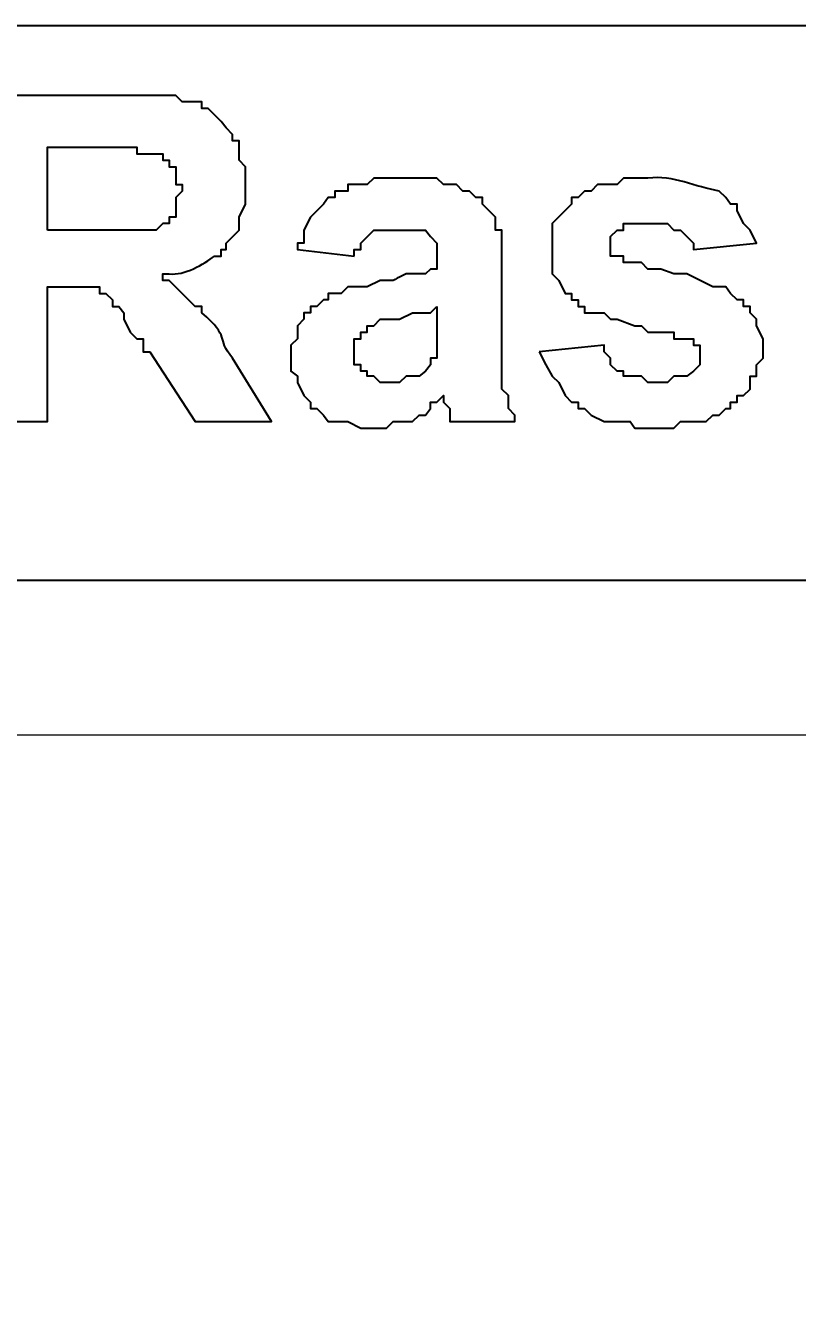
# Model space of a CAD drawing. Header units: millimetres. Extents: x -109 to -14.2, y -107.5 to -24.7.
# Drawn here: x -58.28 to -55.21, y -99.88 to -94.78 of the extents above; entities that cross this region are included whole.
import ezdxf

# ---------------------------------------------------------------- set-up
doc = ezdxf.new("R2010")
doc.units = ezdxf.units.MM
doc.header["$MEASUREMENT"] = 0
doc.layers.add('layer 1', color=7, linetype='Continuous')
doc.styles.get("Standard").update_dxf_attribs({"font": 'Deng.ttf'})
doc.dimstyles.get("Standard").update_dxf_attribs({"dimscale": 20, "dimtxt": 0.18, "dimasz": 0.18, "dimexe": 0.18, "dimexo": 0.0625, "dimgap": 0.09, "dimtad": 0, "dimtih": 1, "dimtoh": 1, "dimdec": 1, "dimzin": 0, "dimdsep": 46, "dimtxsty": 'Standard', "dimcen": 0.09, "dimadec": 0, "dimazin": 0, "dimtfac": 1, "dimtdec": 1, "dimtofl": 0, "dimtmove": 0, "dimatfit": 3, "dimfxl": 1, "dimtolj": 1, "dimtzin": 0, "dimarcsym": 0})

# ---------------------------------------------------------------- blocks, each defined once
blk = doc.blocks.new('*D4')
at = {"color": 0, "lineweight": -2, "transparency": 16777216}
for p, q in [((-87.8141, -96.3616), (-87.8141, -107.5402)), ((-30.8298, -96.3616), (-30.8298, -107.5402)), ((-84.2141, -103.9402), (-65.8407, -103.9402)), ((-34.4298, -103.9402), (-52.8032, -103.9402))]:
    blk.add_line(p, q, dxfattribs=at)
at = {"color": 0, "transparency": 16777216}
for points in [[(-84.2141, -103.3402), (-84.2141, -104.5402), (-87.8141, -103.9402)], [(-34.4298, -103.3402), (-34.4298, -104.5402), (-30.8298, -103.9402)]]:
    blk.add_solid(points, dxfattribs=at)
at = {"layer": 'Defpoints', "color": 0, "transparency": 16777216}
for p in [(-87.8141, -95.1116), (-30.8298, -95.1116), (-30.8298, -103.9402)]:
    blk.add_point(p, dxfattribs=at)
at = {"color": 0, "transparency": 16777216, "insert": (-59.3219, -103.9402), "char_height": 3.6, "attachment_point": 5}
blk.add_mtext('\\A1;57.0', dxfattribs=at)

msp = doc.modelspace()

# ---------------------------------------------------------------- linework, layer by layer
at = {"layer": 'layer 1', "color": 0}
for points, knots in [([(-75.7977, -94.7825), (-75.7977, -94.7825), (-75.7977, -96.9896), (-75.7977, -96.9896), (-75.7977, -96.9896), (-75.7977, -96.9896), (-42.8462, -96.9896), (-42.8462, -96.9896), (-42.8462, -96.9896), (-42.8462, -96.9896), (-42.8462, -94.7825), (-42.8462, -94.7825), (-42.8462, -94.7825), (-42.8462, -94.7825), (-75.7977, -94.7825), (-75.7977, -94.7825)], [0, 0, 0, 0, 0.2, 0.2, 0.2, 0.2, 0.4, 0.4, 0.4, 0.4, 0.6, 0.6, 0.6, 0.6, 1, 1, 1, 1]), ([(-58.4701, -96.3572), (-58.4701, -96.3572), (-58.4701, -95.06), (-58.4701, -95.06), (-58.4701, -95.06), (-58.4701, -95.06), (-57.6828, -95.06), (-57.6828, -95.06), (-57.6828, -95.06), (-57.6828, -95.06), (-57.657, -95.0858), (-57.657, -95.0858), (-57.657, -95.0858), (-57.657, -95.0858), (-57.5795, -95.0858), (-57.5795, -95.0858), (-57.5795, -95.0858), (-57.5795, -95.0858), (-57.5795, -95.1116), (-57.5795, -95.1116), (-57.5795, -95.1116), (-57.5795, -95.1116), (-57.5537, -95.1116), (-57.5537, -95.1116), (-57.5537, -95.1116), (-57.5537, -95.1116), (-57.5021, -95.1633), (-57.5021, -95.1633), (-57.5021, -95.1633), (-57.5021, -95.1633), (-57.4827, -95.1891), (-57.4827, -95.1891), (-57.4827, -95.1891), (-57.4827, -95.1891), (-57.4569, -95.2149), (-57.4569, -95.2149), (-57.4569, -95.2149), (-57.4569, -95.2149), (-57.4569, -95.2407), (-57.4569, -95.2407), (-57.4569, -95.2407), (-57.4569, -95.2407), (-57.4311, -95.2407), (-57.4311, -95.2407), (-57.4311, -95.2407), (-57.4311, -95.2407), (-57.4311, -95.3182), (-57.4311, -95.3182), (-57.4311, -95.3182), (-57.4311, -95.3182), (-57.4053, -95.344), (-57.4053, -95.344), (-57.4053, -95.344), (-57.4053, -95.344), (-57.4053, -95.4924), (-57.4053, -95.4924), (-57.4053, -95.4924), (-57.4053, -95.4924), (-57.4311, -95.544), (-57.4311, -95.544), (-57.4311, -95.544), (-57.4311, -95.544), (-57.4311, -95.5956), (-57.4311, -95.5956), (-57.4311, -95.5956), (-57.4311, -95.5956), (-57.4827, -95.6473), (-57.4827, -95.6473), (-57.4827, -95.6473), (-57.4827, -95.6473), (-57.4827, -95.6731), (-57.4827, -95.6731), (-57.4827, -95.6731), (-57.4827, -95.6731), (-57.5021, -95.6731), (-57.5021, -95.6731), (-57.5021, -95.6731), (-57.5021, -95.6731), (-57.5021, -95.6989), (-57.5021, -95.6989), (-57.5021, -95.6989), (-57.5021, -95.6989), (-57.5279, -95.6989), (-57.5279, -95.6989), (-57.5279, -95.6989), (-57.5714, -95.7311), (-57.6489, -95.7772), (-57.7086, -95.7699), (-57.7086, -95.7699), (-57.7086, -95.7699), (-57.7344, -95.7699), (-57.7344, -95.7699), (-57.7344, -95.7699), (-57.7344, -95.7699), (-57.7344, -95.7957), (-57.7344, -95.7957), (-57.7344, -95.7957), (-57.7344, -95.7957), (-57.7086, -95.7957), (-57.7086, -95.7957), (-57.7086, -95.7957), (-57.7086, -95.7957), (-57.6053, -95.899), (-57.6053, -95.899), (-57.6053, -95.899), (-57.6053, -95.899), (-57.5795, -95.899), (-57.5795, -95.899), (-57.5795, -95.899), (-57.5795, -95.899), (-57.5795, -95.9248), (-57.5795, -95.9248), (-57.5795, -95.9248), (-57.4613, -96.0242), (-57.525, -96.0222), (-57.4569, -96.1055), (-57.4569, -96.1055), (-57.4569, -96.1055), (-57.302, -96.3572), (-57.302, -96.3572), (-57.302, -96.3572), (-57.302, -96.3572), (-57.6053, -96.3572), (-57.6053, -96.3572), (-57.6053, -96.3572), (-57.6053, -96.3572), (-57.786, -96.0797), (-57.786, -96.0797), (-57.786, -96.0797), (-57.786, -96.0797), (-57.8118, -96.0797), (-57.8118, -96.0797), (-57.8118, -96.0797), (-57.8118, -96.0797), (-57.8118, -96.028), (-57.8118, -96.028), (-57.8118, -96.028), (-57.8118, -96.028), (-57.8376, -96.028), (-57.8376, -96.028), (-57.8376, -96.028), (-57.8376, -96.028), (-57.8635, -96.0022), (-57.8635, -96.0022), (-57.8635, -96.0022), (-57.8635, -96.0022), (-57.8893, -95.9506), (-57.8893, -95.9506), (-57.8893, -95.9506), (-57.8893, -95.9506), (-57.8893, -95.9248), (-57.8893, -95.9248), (-57.8893, -95.9248), (-57.8893, -95.9248), (-57.9086, -95.899), (-57.9086, -95.899), (-57.9086, -95.899), (-57.9086, -95.899), (-57.9344, -95.899), (-57.9344, -95.899), (-57.9344, -95.899), (-57.9344, -95.899), (-57.9344, -95.8732), (-57.9344, -95.8732), (-57.9344, -95.8732), (-57.9344, -95.8732), (-57.9603, -95.8473), (-57.9603, -95.8473), (-57.9603, -95.8473), (-57.9603, -95.8473), (-57.9861, -95.8473), (-57.9861, -95.8473), (-57.9861, -95.8473), (-57.9861, -95.8473), (-57.9861, -95.8215), (-57.9861, -95.8215), (-57.9861, -95.8215), (-57.9861, -95.8215), (-58.0119, -95.8215), (-58.0119, -95.8215), (-58.0119, -95.8215), (-58.0549, -95.8215), (-58.0979, -95.8215), (-58.141, -95.8215), (-58.141, -95.8215), (-58.141, -95.8215), (-58.1926, -95.8215), (-58.1926, -95.8215), (-58.1926, -95.8215), (-58.1926, -95.8215), (-58.1926, -96.3572), (-58.1926, -96.3572), (-58.1926, -96.3572), (-58.1926, -96.3572), (-58.4701, -96.3572), (-58.4701, -96.3572)], [0, 0, 0, 0, 0.02, 0.02, 0.02, 0.02, 0.04, 0.04, 0.04, 0.04, 0.06, 0.06, 0.06, 0.06, 0.08, 0.08, 0.08, 0.08, 0.1, 0.1, 0.1, 0.1, 0.12, 0.12, 0.12, 0.12, 0.14, 0.14, 0.14, 0.14, 0.16, 0.16, 0.16, 0.16, 0.18, 0.18, 0.18, 0.18, 0.2, 0.2, 0.2, 0.2, 0.22, 0.22, 0.22, 0.22, 0.24, 0.24, 0.24, 0.24, 0.26, 0.26, 0.26, 0.26, 0.28, 0.28, 0.28, 0.28, 0.3, 0.3, 0.3, 0.3, 0.32, 0.32, 0.32, 0.32, 0.34, 0.34, 0.34, 0.34, 0.36, 0.36, 0.36, 0.36, 0.38, 0.38, 0.38, 0.38, 0.4, 0.4, 0.4, 0.4, 0.42, 0.42, 0.42, 0.42, 0.44, 0.44, 0.44, 0.44, 0.46, 0.46, 0.46, 0.46, 0.48, 0.48, 0.48, 0.48, 0.5, 0.5, 0.5, 0.5, 0.52, 0.52, 0.52, 0.52, 0.54, 0.54, 0.54, 0.54, 0.56, 0.56, 0.56, 0.56, 0.58, 0.58, 0.58, 0.58, 0.6, 0.6, 0.6, 0.6, 0.62, 0.62, 0.62, 0.62, 0.64, 0.64, 0.64, 0.64, 0.66, 0.66, 0.66, 0.66, 0.68, 0.68, 0.68, 0.68, 0.7, 0.7, 0.7, 0.7, 0.72, 0.72, 0.72, 0.72, 0.74, 0.74, 0.74, 0.74, 0.76, 0.76, 0.76, 0.76, 0.78, 0.78, 0.78, 0.78, 0.8, 0.8, 0.8, 0.8, 0.82, 0.82, 0.82, 0.82, 0.84, 0.84, 0.84, 0.84, 0.86, 0.86, 0.86, 0.86, 0.88, 0.88, 0.88, 0.88, 0.9, 0.9, 0.9, 0.9, 0.92, 0.92, 0.92, 0.92, 0.94, 0.94, 0.94, 0.94, 0.96, 0.96, 0.96, 0.96, 1, 1, 1, 1]), ([(-58.1926, -95.5956), (-58.1926, -95.5956), (-57.7602, -95.5956), (-57.7602, -95.5956), (-57.7602, -95.5956), (-57.7602, -95.5956), (-57.7344, -95.5699), (-57.7344, -95.5699), (-57.7344, -95.5699), (-57.7344, -95.5699), (-57.7086, -95.5699), (-57.7086, -95.5699), (-57.7086, -95.5699), (-57.7086, -95.5699), (-57.7086, -95.544), (-57.7086, -95.544), (-57.7086, -95.544), (-57.7086, -95.544), (-57.6828, -95.544), (-57.6828, -95.544), (-57.6828, -95.544), (-57.6828, -95.544), (-57.6828, -95.4666), (-57.6828, -95.4666), (-57.6828, -95.4666), (-57.6828, -95.4666), (-57.657, -95.4408), (-57.657, -95.4408), (-57.657, -95.4408), (-57.657, -95.4408), (-57.657, -95.415), (-57.657, -95.415), (-57.657, -95.415), (-57.657, -95.415), (-57.6828, -95.415), (-57.6828, -95.415), (-57.6828, -95.415), (-57.6828, -95.415), (-57.6828, -95.344), (-57.6828, -95.344), (-57.6828, -95.344), (-57.6828, -95.344), (-57.7086, -95.344), (-57.7086, -95.344), (-57.7086, -95.344), (-57.7086, -95.344), (-57.7086, -95.3182), (-57.7086, -95.3182), (-57.7086, -95.3182), (-57.7086, -95.3182), (-57.7344, -95.3182), (-57.7344, -95.3182), (-57.7344, -95.3182), (-57.7344, -95.3182), (-57.7344, -95.2923), (-57.7344, -95.2923), (-57.7344, -95.2923), (-57.7344, -95.2923), (-57.8376, -95.2923), (-57.8376, -95.2923), (-57.8376, -95.2923), (-57.8376, -95.2923), (-57.8376, -95.2665), (-57.8376, -95.2665), (-57.8376, -95.2665), (-57.8376, -95.2665), (-57.8635, -95.2665), (-57.8635, -95.2665), (-57.8635, -95.2665), (-57.9043, -95.2665), (-57.9452, -95.2665), (-57.9861, -95.2665), (-57.9861, -95.2665), (-57.9861, -95.2665), (-58.1926, -95.2665), (-58.1926, -95.2665), (-58.1926, -95.2665), (-58.1926, -95.2665), (-58.1926, -95.5956), (-58.1926, -95.5956)], [0, 0, 0, 0, 0.047619, 0.047619, 0.047619, 0.047619, 0.095238, 0.095238, 0.095238, 0.095238, 0.142857, 0.142857, 0.142857, 0.142857, 0.190476, 0.190476, 0.190476, 0.190476, 0.238095, 0.238095, 0.238095, 0.238095, 0.285714, 0.285714, 0.285714, 0.285714, 0.333333, 0.333333, 0.333333, 0.333333, 0.380952, 0.380952, 0.380952, 0.380952, 0.428571, 0.428571, 0.428571, 0.428571, 0.47619, 0.47619, 0.47619, 0.47619, 0.52381, 0.52381, 0.52381, 0.52381, 0.571429, 0.571429, 0.571429, 0.571429, 0.619048, 0.619048, 0.619048, 0.619048, 0.666667, 0.666667, 0.666667, 0.666667, 0.714286, 0.714286, 0.714286, 0.714286, 0.761905, 0.761905, 0.761905, 0.761905, 0.809524, 0.809524, 0.809524, 0.809524, 0.857143, 0.857143, 0.857143, 0.857143, 0.904762, 0.904762, 0.904762, 0.904762, 1, 1, 1, 1]), ([(-56.2372, -96.0797), (-56.2372, -96.0797), (-55.979, -96.0539), (-55.979, -96.0539), (-55.979, -96.0539), (-55.979, -96.0539), (-55.979, -96.0797), (-55.979, -96.0797), (-55.979, -96.0797), (-55.979, -96.0797), (-55.9532, -96.1055), (-55.9532, -96.1055), (-55.9532, -96.1055), (-55.9532, -96.1055), (-55.9532, -96.1313), (-55.9532, -96.1313), (-55.9532, -96.1313), (-55.9532, -96.1313), (-55.9274, -96.1571), (-55.9274, -96.1571), (-55.9274, -96.1571), (-55.9274, -96.1571), (-55.9016, -96.1571), (-55.9016, -96.1571), (-55.9016, -96.1571), (-55.9016, -96.1571), (-55.9016, -96.1765), (-55.9016, -96.1765), (-55.9016, -96.1765), (-55.9016, -96.1765), (-55.8306, -96.1765), (-55.8306, -96.1765), (-55.8306, -96.1765), (-55.8306, -96.1765), (-55.8048, -96.2023), (-55.8048, -96.2023), (-55.8048, -96.2023), (-55.8048, -96.2023), (-55.7273, -96.2023), (-55.7273, -96.2023), (-55.7273, -96.2023), (-55.7273, -96.2023), (-55.7016, -96.1765), (-55.7016, -96.1765), (-55.7016, -96.1765), (-55.7016, -96.1765), (-55.6499, -96.1765), (-55.6499, -96.1765), (-55.6499, -96.1765), (-55.6499, -96.1765), (-55.6241, -96.1571), (-55.6241, -96.1571), (-55.6241, -96.1571), (-55.6241, -96.1571), (-55.5983, -96.1313), (-55.5983, -96.1313), (-55.5983, -96.1313), (-55.5983, -96.1313), (-55.5983, -96.0539), (-55.5983, -96.0539), (-55.5983, -96.0539), (-55.5983, -96.0539), (-55.6241, -96.0539), (-55.6241, -96.0539), (-55.6241, -96.0539), (-55.6241, -96.0539), (-55.6241, -96.028), (-55.6241, -96.028), (-55.6241, -96.028), (-55.6241, -96.028), (-55.7016, -96.028), (-55.7016, -96.028), (-55.7016, -96.028), (-55.7016, -96.028), (-55.7016, -96.0022), (-55.7016, -96.0022), (-55.7016, -96.0022), (-55.7016, -96.0022), (-55.8048, -96.0022), (-55.8048, -96.0022), (-55.8048, -96.0022), (-55.8048, -96.0022), (-55.8306, -95.9764), (-55.8306, -95.9764), (-55.8306, -95.9764), (-55.8306, -95.9764), (-55.8564, -95.9764), (-55.8564, -95.9764), (-55.8564, -95.9764), (-55.8564, -95.9764), (-55.9274, -95.9506), (-55.9274, -95.9506), (-55.9274, -95.9506), (-55.9274, -95.9506), (-55.9532, -95.9506), (-55.9532, -95.9506), (-55.9532, -95.9506), (-55.9532, -95.9506), (-55.979, -95.9248), (-55.979, -95.9248), (-55.979, -95.9248), (-55.979, -95.9248), (-56.0565, -95.9248), (-56.0565, -95.9248), (-56.0565, -95.9248), (-56.0565, -95.9248), (-56.0565, -95.899), (-56.0565, -95.899), (-56.0565, -95.899), (-56.0565, -95.899), (-56.0823, -95.899), (-56.0823, -95.899), (-56.0823, -95.899), (-56.0823, -95.899), (-56.0823, -95.8732), (-56.0823, -95.8732), (-56.0823, -95.8732), (-56.0823, -95.8732), (-56.1081, -95.8732), (-56.1081, -95.8732), (-56.1081, -95.8732), (-56.1081, -95.8732), (-56.1081, -95.8473), (-56.1081, -95.8473), (-56.1081, -95.8473), (-56.1081, -95.8473), (-56.1339, -95.8473), (-56.1339, -95.8473), (-56.1339, -95.8473), (-56.1339, -95.8473), (-56.1597, -95.7957), (-56.1597, -95.7957), (-56.1597, -95.7957), (-56.1597, -95.7957), (-56.1856, -95.7699), (-56.1856, -95.7699), (-56.1856, -95.7699), (-56.1856, -95.7699), (-56.1856, -95.5699), (-56.1856, -95.5699), (-56.1856, -95.5699), (-56.1856, -95.5699), (-56.1081, -95.4924), (-56.1081, -95.4924), (-56.1081, -95.4924), (-56.1081, -95.4924), (-56.1081, -95.4666), (-56.1081, -95.4666), (-56.1081, -95.4666), (-56.1081, -95.4666), (-56.0823, -95.4666), (-56.0823, -95.4666), (-56.0823, -95.4666), (-56.0823, -95.4666), (-56.0565, -95.4408), (-56.0565, -95.4408), (-56.0565, -95.4408), (-56.0565, -95.4408), (-56.0307, -95.4408), (-56.0307, -95.4408), (-56.0307, -95.4408), (-56.0307, -95.4408), (-56.0049, -95.415), (-56.0049, -95.415), (-56.0049, -95.415), (-56.0049, -95.415), (-55.9274, -95.415), (-55.9274, -95.415), (-55.9274, -95.415), (-55.9274, -95.415), (-55.9016, -95.3891), (-55.9016, -95.3891), (-55.9016, -95.3891), (-55.9016, -95.3891), (-55.8048, -95.3891), (-55.8048, -95.3891), (-55.8048, -95.3891), (-55.7027, -95.3759), (-55.616, -95.4252), (-55.5208, -95.4408), (-55.5208, -95.4408), (-55.5208, -95.4408), (-55.495, -95.4666), (-55.495, -95.4666), (-55.495, -95.4666), (-55.495, -95.4666), (-55.4757, -95.4924), (-55.4757, -95.4924), (-55.4757, -95.4924), (-55.4757, -95.4924), (-55.4499, -95.4924), (-55.4499, -95.4924), (-55.4499, -95.4924), (-55.4499, -95.4924), (-55.4499, -95.5182), (-55.4499, -95.5182), (-55.4499, -95.5182), (-55.4499, -95.5182), (-55.424, -95.5699), (-55.424, -95.5699), (-55.424, -95.5699), (-55.424, -95.5699), (-55.3982, -95.5956), (-55.3982, -95.5956), (-55.3982, -95.5956), (-55.3982, -95.5956), (-55.3724, -95.6473), (-55.3724, -95.6473), (-55.3724, -95.6473), (-55.3724, -95.6473), (-55.6241, -95.6731), (-55.6241, -95.6731), (-55.6241, -95.6731), (-55.6241, -95.6731), (-55.6241, -95.6473), (-55.6241, -95.6473), (-55.6241, -95.6473), (-55.6241, -95.6473), (-55.6757, -95.5956), (-55.6757, -95.5956), (-55.6757, -95.5956), (-55.6757, -95.5956), (-55.7016, -95.5956), (-55.7016, -95.5956), (-55.7016, -95.5956), (-55.7016, -95.5956), (-55.7273, -95.5699), (-55.7273, -95.5699), (-55.7273, -95.5699), (-55.7273, -95.5699), (-55.9016, -95.5699), (-55.9016, -95.5699), (-55.9016, -95.5699), (-55.9016, -95.5699), (-55.9016, -95.5956), (-55.9016, -95.5956), (-55.9016, -95.5956), (-55.9016, -95.5956), (-55.9274, -95.5956), (-55.9274, -95.5956), (-55.9274, -95.5956), (-55.9274, -95.5956), (-55.9532, -95.6215), (-55.9532, -95.6215), (-55.9532, -95.6215), (-55.9532, -95.6215), (-55.9532, -95.6989), (-55.9532, -95.6989), (-55.9532, -95.6989), (-55.9532, -95.6989), (-55.9016, -95.6989), (-55.9016, -95.6989), (-55.9016, -95.6989), (-55.9016, -95.6989), (-55.9016, -95.7247), (-55.9016, -95.7247), (-55.9016, -95.7247), (-55.9016, -95.7247), (-55.8306, -95.7247), (-55.8306, -95.7247), (-55.8306, -95.7247), (-55.8306, -95.7247), (-55.8048, -95.7505), (-55.8048, -95.7505), (-55.8048, -95.7505), (-55.8048, -95.7505), (-55.7532, -95.7505), (-55.7532, -95.7505), (-55.7532, -95.7505), (-55.7532, -95.7505), (-55.7016, -95.7699), (-55.7016, -95.7699), (-55.7016, -95.7699), (-55.7016, -95.7699), (-55.6499, -95.7699), (-55.6499, -95.7699), (-55.6499, -95.7699), (-55.6499, -95.7699), (-55.5467, -95.8215), (-55.5467, -95.8215), (-55.5467, -95.8215), (-55.5467, -95.8215), (-55.495, -95.8215), (-55.495, -95.8215), (-55.495, -95.8215), (-55.495, -95.8215), (-55.4757, -95.8473), (-55.4757, -95.8473), (-55.4757, -95.8473), (-55.4757, -95.8473), (-55.4499, -95.8732), (-55.4499, -95.8732), (-55.4499, -95.8732), (-55.4499, -95.8732), (-55.424, -95.8732), (-55.424, -95.8732), (-55.424, -95.8732), (-55.424, -95.8732), (-55.424, -95.899), (-55.424, -95.899), (-55.424, -95.899), (-55.424, -95.899), (-55.3982, -95.899), (-55.3982, -95.899), (-55.3982, -95.899), (-55.3982, -95.899), (-55.3982, -95.9248), (-55.3982, -95.9248), (-55.3982, -95.9248), (-55.3982, -95.9248), (-55.3724, -95.9506), (-55.3724, -95.9506), (-55.3724, -95.9506), (-55.3724, -95.9506), (-55.3724, -95.9764), (-55.3724, -95.9764), (-55.3724, -95.9764), (-55.3724, -95.9764), (-55.3466, -96.028), (-55.3466, -96.028), (-55.3466, -96.028), (-55.3466, -96.028), (-55.3466, -96.1055), (-55.3466, -96.1055), (-55.3466, -96.1055), (-55.3466, -96.1055), (-55.3724, -96.1313), (-55.3724, -96.1313), (-55.3724, -96.1313), (-55.3724, -96.1313), (-55.3724, -96.1765), (-55.3724, -96.1765), (-55.3724, -96.1765), (-55.3724, -96.1765), (-55.3982, -96.1765), (-55.3982, -96.1765), (-55.3982, -96.1765), (-55.3982, -96.1765), (-55.3982, -96.2281), (-55.3982, -96.2281), (-55.3982, -96.2281), (-55.3982, -96.2281), (-55.424, -96.2539), (-55.424, -96.2539), (-55.424, -96.2539), (-55.424, -96.2539), (-55.4499, -96.2539), (-55.4499, -96.2539), (-55.4499, -96.2539), (-55.4499, -96.2539), (-55.4499, -96.2797), (-55.4499, -96.2797), (-55.4499, -96.2797), (-55.4499, -96.2797), (-55.4757, -96.2797), (-55.4757, -96.2797), (-55.4757, -96.2797), (-55.4757, -96.2797), (-55.4757, -96.3056), (-55.4757, -96.3056), (-55.4757, -96.3056), (-55.4757, -96.3056), (-55.495, -96.3056), (-55.495, -96.3056), (-55.495, -96.3056), (-55.495, -96.3056), (-55.5208, -96.3313), (-55.5208, -96.3313), (-55.5208, -96.3313), (-55.5208, -96.3313), (-55.5467, -96.3313), (-55.5467, -96.3313), (-55.5467, -96.3313), (-55.5467, -96.3313), (-55.5725, -96.3572), (-55.5725, -96.3572), (-55.5725, -96.3572), (-55.5725, -96.3572), (-55.6757, -96.3572), (-55.6757, -96.3572), (-55.6757, -96.3572), (-55.6757, -96.3572), (-55.7016, -96.383), (-55.7016, -96.383), (-55.7016, -96.383), (-55.7016, -96.383), (-55.8564, -96.383), (-55.8564, -96.383), (-55.8564, -96.383), (-55.8564, -96.383), (-55.8758, -96.3572), (-55.8758, -96.3572), (-55.8758, -96.3572), (-55.8758, -96.3572), (-55.979, -96.3572), (-55.979, -96.3572), (-55.979, -96.3572), (-55.979, -96.3572), (-56.0307, -96.3313), (-56.0307, -96.3313), (-56.0307, -96.3313), (-56.0307, -96.3313), (-56.0565, -96.3056), (-56.0565, -96.3056), (-56.0565, -96.3056), (-56.0565, -96.3056), (-56.0823, -96.3056), (-56.0823, -96.3056), (-56.0823, -96.3056), (-56.0823, -96.3056), (-56.0823, -96.2797), (-56.0823, -96.2797), (-56.0823, -96.2797), (-56.0823, -96.2797), (-56.1081, -96.2797), (-56.1081, -96.2797), (-56.1081, -96.2797), (-56.1081, -96.2797), (-56.1339, -96.2539), (-56.1339, -96.2539), (-56.1339, -96.2539), (-56.1339, -96.2539), (-56.1597, -96.2023), (-56.1597, -96.2023), (-56.1597, -96.2023), (-56.1597, -96.2023), (-56.1856, -96.1765), (-56.1856, -96.1765), (-56.1856, -96.1765), (-56.1856, -96.1765), (-56.2114, -96.1313), (-56.2114, -96.1313), (-56.2114, -96.1313), (-56.2114, -96.1313), (-56.2372, -96.0797), (-56.2372, -96.0797)], [0, 0, 0, 0, 0.009091, 0.009091, 0.009091, 0.009091, 0.018182, 0.018182, 0.018182, 0.018182, 0.027273, 0.027273, 0.027273, 0.027273, 0.036364, 0.036364, 0.036364, 0.036364, 0.045455, 0.045455, 0.045455, 0.045455, 0.054545, 0.054545, 0.054545, 0.054545, 0.063636, 0.063636, 0.063636, 0.063636, 0.072727, 0.072727, 0.072727, 0.072727, 0.081818, 0.081818, 0.081818, 0.081818, 0.090909, 0.090909, 0.090909, 0.090909, 0.1, 0.1, 0.1, 0.1, 0.109091, 0.109091, 0.109091, 0.109091, 0.118182, 0.118182, 0.118182, 0.118182, 0.127273, 0.127273, 0.127273, 0.127273, 0.136364, 0.136364, 0.136364, 0.136364, 0.145455, 0.145455, 0.145455, 0.145455, 0.154545, 0.154545, 0.154545, 0.154545, 0.163636, 0.163636, 0.163636, 0.163636, 0.172727, 0.172727, 0.172727, 0.172727, 0.181818, 0.181818, 0.181818, 0.181818, 0.190909, 0.190909, 0.190909, 0.190909, 0.2, 0.2, 0.2, 0.2, 0.209091, 0.209091, 0.209091, 0.209091, 0.218182, 0.218182, 0.218182, 0.218182, 0.227273, 0.227273, 0.227273, 0.227273, 0.236364, 0.236364, 0.236364, 0.236364, 0.245455, 0.245455, 0.245455, 0.245455, 0.254545, 0.254545, 0.254545, 0.254545, 0.263636, 0.263636, 0.263636, 0.263636, 0.272727, 0.272727, 0.272727, 0.272727, 0.281818, 0.281818, 0.281818, 0.281818, 0.290909, 0.290909, 0.290909, 0.290909, 0.3, 0.3, 0.3, 0.3, 0.309091, 0.309091, 0.309091, 0.309091, 0.318182, 0.318182, 0.318182, 0.318182, 0.327273, 0.327273, 0.327273, 0.327273, 0.336364, 0.336364, 0.336364, 0.336364, 0.345455, 0.345455, 0.345455, 0.345455, 0.354545, 0.354545, 0.354545, 0.354545, 0.363636, 0.363636, 0.363636, 0.363636, 0.372727, 0.372727, 0.372727, 0.372727, 0.381818, 0.381818, 0.381818, 0.381818, 0.390909, 0.390909, 0.390909, 0.390909, 0.4, 0.4, 0.4, 0.4, 0.409091, 0.409091, 0.409091, 0.409091, 0.418182, 0.418182, 0.418182, 0.418182, 0.427273, 0.427273, 0.427273, 0.427273, 0.436364, 0.436364, 0.436364, 0.436364, 0.445455, 0.445455, 0.445455, 0.445455, 0.454545, 0.454545, 0.454545, 0.454545, 0.463636, 0.463636, 0.463636, 0.463636, 0.472727, 0.472727, 0.472727, 0.472727, 0.481818, 0.481818, 0.481818, 0.481818, 0.490909, 0.490909, 0.490909, 0.490909, 0.5, 0.5, 0.5, 0.5, 0.509091, 0.509091, 0.509091, 0.509091, 0.518182, 0.518182, 0.518182, 0.518182, 0.527273, 0.527273, 0.527273, 0.527273, 0.536364, 0.536364, 0.536364, 0.536364, 0.545455, 0.545455, 0.545455, 0.545455, 0.554545, 0.554545, 0.554545, 0.554545, 0.563636, 0.563636, 0.563636, 0.563636, 0.572727, 0.572727, 0.572727, 0.572727, 0.581818, 0.581818, 0.581818, 0.581818, 0.590909, 0.590909, 0.590909, 0.590909, 0.6, 0.6, 0.6, 0.6, 0.609091, 0.609091, 0.609091, 0.609091, 0.618182, 0.618182, 0.618182, 0.618182, 0.627273, 0.627273, 0.627273, 0.627273, 0.636364, 0.636364, 0.636364, 0.636364, 0.645455, 0.645455, 0.645455, 0.645455, 0.654545, 0.654545, 0.654545, 0.654545, 0.663636, 0.663636, 0.663636, 0.663636, 0.672727, 0.672727, 0.672727, 0.672727, 0.681818, 0.681818, 0.681818, 0.681818, 0.690909, 0.690909, 0.690909, 0.690909, 0.7, 0.7, 0.7, 0.7, 0.709091, 0.709091, 0.709091, 0.709091, 0.718182, 0.718182, 0.718182, 0.718182, 0.727273, 0.727273, 0.727273, 0.727273, 0.736364, 0.736364, 0.736364, 0.736364, 0.745455, 0.745455, 0.745455, 0.745455, 0.754545, 0.754545, 0.754545, 0.754545, 0.763636, 0.763636, 0.763636, 0.763636, 0.772727, 0.772727, 0.772727, 0.772727, 0.781818, 0.781818, 0.781818, 0.781818, 0.790909, 0.790909, 0.790909, 0.790909, 0.8, 0.8, 0.8, 0.8, 0.809091, 0.809091, 0.809091, 0.809091, 0.818182, 0.818182, 0.818182, 0.818182, 0.827273, 0.827273, 0.827273, 0.827273, 0.836364, 0.836364, 0.836364, 0.836364, 0.845455, 0.845455, 0.845455, 0.845455, 0.854545, 0.854545, 0.854545, 0.854545, 0.863636, 0.863636, 0.863636, 0.863636, 0.872727, 0.872727, 0.872727, 0.872727, 0.881818, 0.881818, 0.881818, 0.881818, 0.890909, 0.890909, 0.890909, 0.890909, 0.9, 0.9, 0.9, 0.9, 0.909091, 0.909091, 0.909091, 0.909091, 0.918182, 0.918182, 0.918182, 0.918182, 0.927273, 0.927273, 0.927273, 0.927273, 0.936364, 0.936364, 0.936364, 0.936364, 0.945455, 0.945455, 0.945455, 0.945455, 0.954545, 0.954545, 0.954545, 0.954545, 0.963636, 0.963636, 0.963636, 0.963636, 0.972727, 0.972727, 0.972727, 0.972727, 0.981818, 0.981818, 0.981818, 0.981818, 1, 1, 1, 1]), ([(-56.9729, -95.6989), (-56.9729, -95.6989), (-57.1987, -95.6731), (-57.1987, -95.6731), (-57.1987, -95.6731), (-57.1987, -95.6731), (-57.1987, -95.6473), (-57.1987, -95.6473), (-57.1987, -95.6473), (-57.1987, -95.6473), (-57.173, -95.6473), (-57.173, -95.6473), (-57.173, -95.6473), (-57.173, -95.6473), (-57.173, -95.5956), (-57.173, -95.5956), (-57.173, -95.5956), (-57.173, -95.5956), (-57.1471, -95.544), (-57.1471, -95.544), (-57.1471, -95.544), (-57.1471, -95.544), (-57.0955, -95.4924), (-57.0955, -95.4924), (-57.0955, -95.4924), (-57.0955, -95.4924), (-57.0761, -95.4666), (-57.0761, -95.4666), (-57.0761, -95.4666), (-57.0761, -95.4666), (-57.0503, -95.4666), (-57.0503, -95.4666), (-57.0503, -95.4666), (-57.0503, -95.4666), (-57.0503, -95.4408), (-57.0503, -95.4408), (-57.0503, -95.4408), (-57.0503, -95.4408), (-56.9987, -95.4408), (-56.9987, -95.4408), (-56.9987, -95.4408), (-56.9987, -95.4408), (-56.9987, -95.415), (-56.9987, -95.415), (-56.9987, -95.415), (-56.9987, -95.415), (-56.9213, -95.415), (-56.9213, -95.415), (-56.9213, -95.415), (-56.9213, -95.415), (-56.8954, -95.3891), (-56.8954, -95.3891), (-56.8954, -95.3891), (-56.8954, -95.3891), (-56.6438, -95.3891), (-56.6438, -95.3891), (-56.6438, -95.3891), (-56.6438, -95.3891), (-56.6179, -95.415), (-56.6179, -95.415), (-56.6179, -95.415), (-56.6179, -95.415), (-56.5663, -95.415), (-56.5663, -95.415), (-56.5663, -95.415), (-56.5663, -95.415), (-56.5405, -95.4408), (-56.5405, -95.4408), (-56.5405, -95.4408), (-56.5405, -95.4408), (-56.5147, -95.4408), (-56.5147, -95.4408), (-56.5147, -95.4408), (-56.5147, -95.4408), (-56.4889, -95.4666), (-56.4889, -95.4666), (-56.4889, -95.4666), (-56.4889, -95.4666), (-56.463, -95.4666), (-56.463, -95.4666), (-56.463, -95.4666), (-56.463, -95.4666), (-56.463, -95.4924), (-56.463, -95.4924), (-56.463, -95.4924), (-56.463, -95.4924), (-56.4114, -95.544), (-56.4114, -95.544), (-56.4114, -95.544), (-56.4114, -95.544), (-56.4114, -95.5956), (-56.4114, -95.5956), (-56.4114, -95.5956), (-56.4114, -95.5956), (-56.3856, -95.5956), (-56.3856, -95.5956), (-56.3856, -95.5956), (-56.3856, -95.5956), (-56.3856, -95.6473), (-56.3856, -95.6473), (-56.3856, -95.6473), (-56.3856, -95.7914), (-56.3856, -95.9355), (-56.3856, -96.0797), (-56.3856, -96.0797), (-56.3856, -96.0797), (-56.3856, -96.2281), (-56.3856, -96.2281), (-56.3856, -96.2281), (-56.3856, -96.2281), (-56.3598, -96.2539), (-56.3598, -96.2539), (-56.3598, -96.2539), (-56.3598, -96.2539), (-56.3598, -96.3056), (-56.3598, -96.3056), (-56.3598, -96.3056), (-56.3598, -96.3056), (-56.334, -96.3313), (-56.334, -96.3313), (-56.334, -96.3313), (-56.334, -96.3313), (-56.334, -96.3572), (-56.334, -96.3572), (-56.334, -96.3572), (-56.334, -96.3572), (-56.5921, -96.3572), (-56.5921, -96.3572), (-56.5921, -96.3572), (-56.5921, -96.3572), (-56.5921, -96.3056), (-56.5921, -96.3056), (-56.5921, -96.3056), (-56.5921, -96.3056), (-56.6179, -96.2797), (-56.6179, -96.2797), (-56.6179, -96.2797), (-56.6179, -96.2797), (-56.6179, -96.2539), (-56.6179, -96.2539), (-56.6179, -96.2539), (-56.6179, -96.2539), (-56.6438, -96.2797), (-56.6438, -96.2797), (-56.6438, -96.2797), (-56.6438, -96.2797), (-56.6696, -96.2797), (-56.6696, -96.2797), (-56.6696, -96.2797), (-56.6696, -96.2797), (-56.6696, -96.3056), (-56.6696, -96.3056), (-56.6696, -96.3056), (-56.6696, -96.3056), (-56.6889, -96.3313), (-56.6889, -96.3313), (-56.6889, -96.3313), (-56.6889, -96.3313), (-56.7147, -96.3313), (-56.7147, -96.3313), (-56.7147, -96.3313), (-56.7147, -96.3313), (-56.7406, -96.3572), (-56.7406, -96.3572), (-56.7406, -96.3572), (-56.7406, -96.3572), (-56.818, -96.3572), (-56.818, -96.3572), (-56.818, -96.3572), (-56.818, -96.3572), (-56.8438, -96.383), (-56.8438, -96.383), (-56.8438, -96.383), (-56.8438, -96.383), (-56.9471, -96.383), (-56.9471, -96.383), (-56.9471, -96.383), (-56.9471, -96.383), (-56.9987, -96.3572), (-56.9987, -96.3572), (-56.9987, -96.3572), (-56.9987, -96.3572), (-57.0761, -96.3572), (-57.0761, -96.3572), (-57.0761, -96.3572), (-57.0761, -96.3572), (-57.0955, -96.3313), (-57.0955, -96.3313), (-57.0955, -96.3313), (-57.0955, -96.3313), (-57.1213, -96.3056), (-57.1213, -96.3056), (-57.1213, -96.3056), (-57.1213, -96.3056), (-57.1471, -96.3056), (-57.1471, -96.3056), (-57.1471, -96.3056), (-57.1471, -96.3056), (-57.1471, -96.2797), (-57.1471, -96.2797), (-57.1471, -96.2797), (-57.1471, -96.2797), (-57.173, -96.2539), (-57.173, -96.2539), (-57.173, -96.2539), (-57.173, -96.2539), (-57.1987, -96.2023), (-57.1987, -96.2023), (-57.1987, -96.2023), (-57.1987, -96.2023), (-57.1987, -96.1765), (-57.1987, -96.1765), (-57.1987, -96.1765), (-57.1987, -96.1765), (-57.2246, -96.1571), (-57.2246, -96.1571), (-57.2246, -96.1571), (-57.2246, -96.1571), (-57.2246, -96.0539), (-57.2246, -96.0539), (-57.2246, -96.0539), (-57.2246, -96.0539), (-57.1987, -96.028), (-57.1987, -96.028), (-57.1987, -96.028), (-57.1987, -96.028), (-57.1987, -95.9764), (-57.1987, -95.9764), (-57.1987, -95.9764), (-57.1987, -95.9764), (-57.173, -95.9506), (-57.173, -95.9506), (-57.173, -95.9506), (-57.173, -95.9506), (-57.173, -95.9248), (-57.173, -95.9248), (-57.173, -95.9248), (-57.173, -95.9248), (-57.1471, -95.9248), (-57.1471, -95.9248), (-57.1471, -95.9248), (-57.1471, -95.9248), (-57.1471, -95.899), (-57.1471, -95.899), (-57.1471, -95.899), (-57.1471, -95.899), (-57.1213, -95.899), (-57.1213, -95.899), (-57.1213, -95.899), (-57.1213, -95.899), (-57.0955, -95.8732), (-57.0955, -95.8732), (-57.0955, -95.8732), (-57.0955, -95.8732), (-57.0761, -95.8732), (-57.0761, -95.8732), (-57.0761, -95.8732), (-57.0761, -95.8732), (-57.0761, -95.8473), (-57.0761, -95.8473), (-57.0761, -95.8473), (-57.0761, -95.8473), (-57.0245, -95.8473), (-57.0245, -95.8473), (-57.0245, -95.8473), (-57.0245, -95.8473), (-56.9987, -95.8215), (-56.9987, -95.8215), (-56.9987, -95.8215), (-56.9987, -95.8215), (-56.9213, -95.8215), (-56.9213, -95.8215), (-56.9213, -95.8215), (-56.9213, -95.8215), (-56.8696, -95.7957), (-56.8696, -95.7957), (-56.8696, -95.7957), (-56.8696, -95.7957), (-56.818, -95.7957), (-56.818, -95.7957), (-56.818, -95.7957), (-56.818, -95.7957), (-56.7664, -95.7699), (-56.7664, -95.7699), (-56.7664, -95.7699), (-56.7664, -95.7699), (-56.6889, -95.7699), (-56.6889, -95.7699), (-56.6889, -95.7699), (-56.6889, -95.7699), (-56.6696, -95.7505), (-56.6696, -95.7505), (-56.6696, -95.7505), (-56.6696, -95.7505), (-56.6438, -95.7505), (-56.6438, -95.7505), (-56.6438, -95.7505), (-56.6438, -95.7505), (-56.6438, -95.6473), (-56.6438, -95.6473), (-56.6438, -95.6473), (-56.6438, -95.6473), (-56.6696, -95.6215), (-56.6696, -95.6215), (-56.6696, -95.6215), (-56.6696, -95.6215), (-56.6889, -95.5956), (-56.6889, -95.5956), (-56.6889, -95.5956), (-56.6889, -95.5956), (-56.8954, -95.5956), (-56.8954, -95.5956), (-56.8954, -95.5956), (-56.8954, -95.5956), (-56.9471, -95.6473), (-56.9471, -95.6473), (-56.9471, -95.6473), (-56.9471, -95.6473), (-56.9471, -95.6731), (-56.9471, -95.6731), (-56.9471, -95.6731), (-56.9471, -95.6731), (-56.9729, -95.6731), (-56.9729, -95.6731), (-56.9729, -95.6731), (-56.9729, -95.6731), (-56.9729, -95.6989), (-56.9729, -95.6989)], [0, 0, 0, 0, 0.012048, 0.012048, 0.012048, 0.012048, 0.024096, 0.024096, 0.024096, 0.024096, 0.036145, 0.036145, 0.036145, 0.036145, 0.048193, 0.048193, 0.048193, 0.048193, 0.060241, 0.060241, 0.060241, 0.060241, 0.072289, 0.072289, 0.072289, 0.072289, 0.084337, 0.084337, 0.084337, 0.084337, 0.096386, 0.096386, 0.096386, 0.096386, 0.108434, 0.108434, 0.108434, 0.108434, 0.120482, 0.120482, 0.120482, 0.120482, 0.13253, 0.13253, 0.13253, 0.13253, 0.144578, 0.144578, 0.144578, 0.144578, 0.156627, 0.156627, 0.156627, 0.156627, 0.168675, 0.168675, 0.168675, 0.168675, 0.180723, 0.180723, 0.180723, 0.180723, 0.192771, 0.192771, 0.192771, 0.192771, 0.204819, 0.204819, 0.204819, 0.204819, 0.216867, 0.216867, 0.216867, 0.216867, 0.228916, 0.228916, 0.228916, 0.228916, 0.240964, 0.240964, 0.240964, 0.240964, 0.253012, 0.253012, 0.253012, 0.253012, 0.26506, 0.26506, 0.26506, 0.26506, 0.277108, 0.277108, 0.277108, 0.277108, 0.289157, 0.289157, 0.289157, 0.289157, 0.301205, 0.301205, 0.301205, 0.301205, 0.313253, 0.313253, 0.313253, 0.313253, 0.325301, 0.325301, 0.325301, 0.325301, 0.337349, 0.337349, 0.337349, 0.337349, 0.349398, 0.349398, 0.349398, 0.349398, 0.361446, 0.361446, 0.361446, 0.361446, 0.373494, 0.373494, 0.373494, 0.373494, 0.385542, 0.385542, 0.385542, 0.385542, 0.39759, 0.39759, 0.39759, 0.39759, 0.409639, 0.409639, 0.409639, 0.409639, 0.421687, 0.421687, 0.421687, 0.421687, 0.433735, 0.433735, 0.433735, 0.433735, 0.445783, 0.445783, 0.445783, 0.445783, 0.457831, 0.457831, 0.457831, 0.457831, 0.46988, 0.46988, 0.46988, 0.46988, 0.481928, 0.481928, 0.481928, 0.481928, 0.493976, 0.493976, 0.493976, 0.493976, 0.506024, 0.506024, 0.506024, 0.506024, 0.518072, 0.518072, 0.518072, 0.518072, 0.53012, 0.53012, 0.53012, 0.53012, 0.542169, 0.542169, 0.542169, 0.542169, 0.554217, 0.554217, 0.554217, 0.554217, 0.566265, 0.566265, 0.566265, 0.566265, 0.578313, 0.578313, 0.578313, 0.578313, 0.590361, 0.590361, 0.590361, 0.590361, 0.60241, 0.60241, 0.60241, 0.60241, 0.614458, 0.614458, 0.614458, 0.614458, 0.626506, 0.626506, 0.626506, 0.626506, 0.638554, 0.638554, 0.638554, 0.638554, 0.650602, 0.650602, 0.650602, 0.650602, 0.662651, 0.662651, 0.662651, 0.662651, 0.674699, 0.674699, 0.674699, 0.674699, 0.686747, 0.686747, 0.686747, 0.686747, 0.698795, 0.698795, 0.698795, 0.698795, 0.710843, 0.710843, 0.710843, 0.710843, 0.722892, 0.722892, 0.722892, 0.722892, 0.73494, 0.73494, 0.73494, 0.73494, 0.746988, 0.746988, 0.746988, 0.746988, 0.759036, 0.759036, 0.759036, 0.759036, 0.771084, 0.771084, 0.771084, 0.771084, 0.783133, 0.783133, 0.783133, 0.783133, 0.795181, 0.795181, 0.795181, 0.795181, 0.807229, 0.807229, 0.807229, 0.807229, 0.819277, 0.819277, 0.819277, 0.819277, 0.831325, 0.831325, 0.831325, 0.831325, 0.843373, 0.843373, 0.843373, 0.843374, 0.855422, 0.855422, 0.855422, 0.855422, 0.86747, 0.86747, 0.86747, 0.86747, 0.879518, 0.879518, 0.879518, 0.879518, 0.891566, 0.891566, 0.891566, 0.891566, 0.903614, 0.903614, 0.903614, 0.903614, 0.915663, 0.915663, 0.915663, 0.915663, 0.927711, 0.927711, 0.927711, 0.927711, 0.939759, 0.939759, 0.939759, 0.939759, 0.951807, 0.951807, 0.951807, 0.951807, 0.963855, 0.963855, 0.963855, 0.963855, 0.975904, 0.975904, 0.975904, 0.975904, 1, 1, 1, 1]), ([(-56.6438, -95.899), (-56.6438, -95.899), (-56.6696, -95.9248), (-56.6696, -95.9248), (-56.6696, -95.9248), (-56.6696, -95.9248), (-56.7406, -95.9248), (-56.7406, -95.9248), (-56.7406, -95.9248), (-56.7406, -95.9248), (-56.7922, -95.9506), (-56.7922, -95.9506), (-56.7922, -95.9506), (-56.7922, -95.9506), (-56.8696, -95.9506), (-56.8696, -95.9506), (-56.8696, -95.9506), (-56.8696, -95.9506), (-56.8954, -95.9764), (-56.8954, -95.9764), (-56.8954, -95.9764), (-56.8954, -95.9764), (-56.9213, -95.9764), (-56.9213, -95.9764), (-56.9213, -95.9764), (-56.9213, -95.9764), (-56.9213, -96.0022), (-56.9213, -96.0022), (-56.9213, -96.0022), (-56.9213, -96.0022), (-56.9471, -96.0022), (-56.9471, -96.0022), (-56.9471, -96.0022), (-56.9471, -96.0022), (-56.9471, -96.028), (-56.9471, -96.028), (-56.9471, -96.028), (-56.9471, -96.028), (-56.9729, -96.028), (-56.9729, -96.028), (-56.9729, -96.028), (-56.9729, -96.028), (-56.9729, -96.1313), (-56.9729, -96.1313), (-56.9729, -96.1313), (-56.9729, -96.1313), (-56.9471, -96.1313), (-56.9471, -96.1313), (-56.9471, -96.1313), (-56.9471, -96.1313), (-56.9471, -96.1571), (-56.9471, -96.1571), (-56.9471, -96.1571), (-56.9471, -96.1571), (-56.9213, -96.1571), (-56.9213, -96.1571), (-56.9213, -96.1571), (-56.9213, -96.1571), (-56.9213, -96.1765), (-56.9213, -96.1765), (-56.9213, -96.1765), (-56.9213, -96.1765), (-56.8954, -96.1765), (-56.8954, -96.1765), (-56.8954, -96.1765), (-56.8954, -96.1765), (-56.8696, -96.2023), (-56.8696, -96.2023), (-56.8696, -96.2023), (-56.8696, -96.2023), (-56.7922, -96.2023), (-56.7922, -96.2023), (-56.7922, -96.2023), (-56.7922, -96.2023), (-56.7664, -96.1765), (-56.7664, -96.1765), (-56.7664, -96.1765), (-56.7664, -96.1765), (-56.7147, -96.1765), (-56.7147, -96.1765), (-56.7147, -96.1765), (-56.7147, -96.1765), (-56.6889, -96.1571), (-56.6889, -96.1571), (-56.6889, -96.1571), (-56.6889, -96.1571), (-56.6696, -96.1313), (-56.6696, -96.1313), (-56.6696, -96.1313), (-56.6696, -96.1313), (-56.6696, -96.1055), (-56.6696, -96.1055), (-56.6696, -96.1055), (-56.6696, -96.1055), (-56.6438, -96.1055), (-56.6438, -96.1055), (-56.6438, -96.1055), (-56.6438, -96.1055), (-56.6438, -95.9506), (-56.6438, -95.9506), (-56.6438, -95.9506), (-56.6438, -95.9506), (-56.6438, -95.899), (-56.6438, -95.899)], [0, 0, 0, 0, 0.037037, 0.037037, 0.037037, 0.037037, 0.074074, 0.074074, 0.074074, 0.074074, 0.111111, 0.111111, 0.111111, 0.111111, 0.148148, 0.148148, 0.148148, 0.148148, 0.185185, 0.185185, 0.185185, 0.185185, 0.222222, 0.222222, 0.222222, 0.222222, 0.259259, 0.259259, 0.259259, 0.259259, 0.296296, 0.296296, 0.296296, 0.296296, 0.333333, 0.333333, 0.333333, 0.333333, 0.37037, 0.37037, 0.37037, 0.37037, 0.407407, 0.407407, 0.407407, 0.407407, 0.444444, 0.444444, 0.444444, 0.444444, 0.481481, 0.481481, 0.481481, 0.481481, 0.518519, 0.518519, 0.518519, 0.518519, 0.555556, 0.555556, 0.555556, 0.555556, 0.592593, 0.592593, 0.592593, 0.592593, 0.62963, 0.62963, 0.62963, 0.62963, 0.666667, 0.666667, 0.666667, 0.666667, 0.703704, 0.703704, 0.703704, 0.703704, 0.740741, 0.740741, 0.740741, 0.740741, 0.777778, 0.777778, 0.777778, 0.777778, 0.814815, 0.814815, 0.814815, 0.814815, 0.851852, 0.851852, 0.851852, 0.851852, 0.888889, 0.888889, 0.888889, 0.888889, 0.925926, 0.925926, 0.925926, 0.925926, 1, 1, 1, 1])]:
    msp.add_open_spline(points, degree=3, knots=knots, dxfattribs=at)
at = {"layer": 'layer 1', "color": 0, "lineweight": 18}
msp.add_open_spline([(-85.323, -97.6027), (-85.323, -97.6027), (-33.3209, -97.6027), (-33.3209, -97.6027)], degree=3, dxfattribs=at)

# ---------------------------------------------------------------- dimensions: what is measured, and where the dimension line sits
dim = msp.add_linear_dim(base=(-30.8298, -103.9402), p1=(-87.8141, -95.1116), p2=(-30.8298, -95.1116), dimstyle='Standard')
dim.commit()
dim.dimension.update_dxf_attribs({"geometry": '*D4', "text_midpoint": (-59.3219, -103.9402)})

doc.saveas('drawing.dxf')
